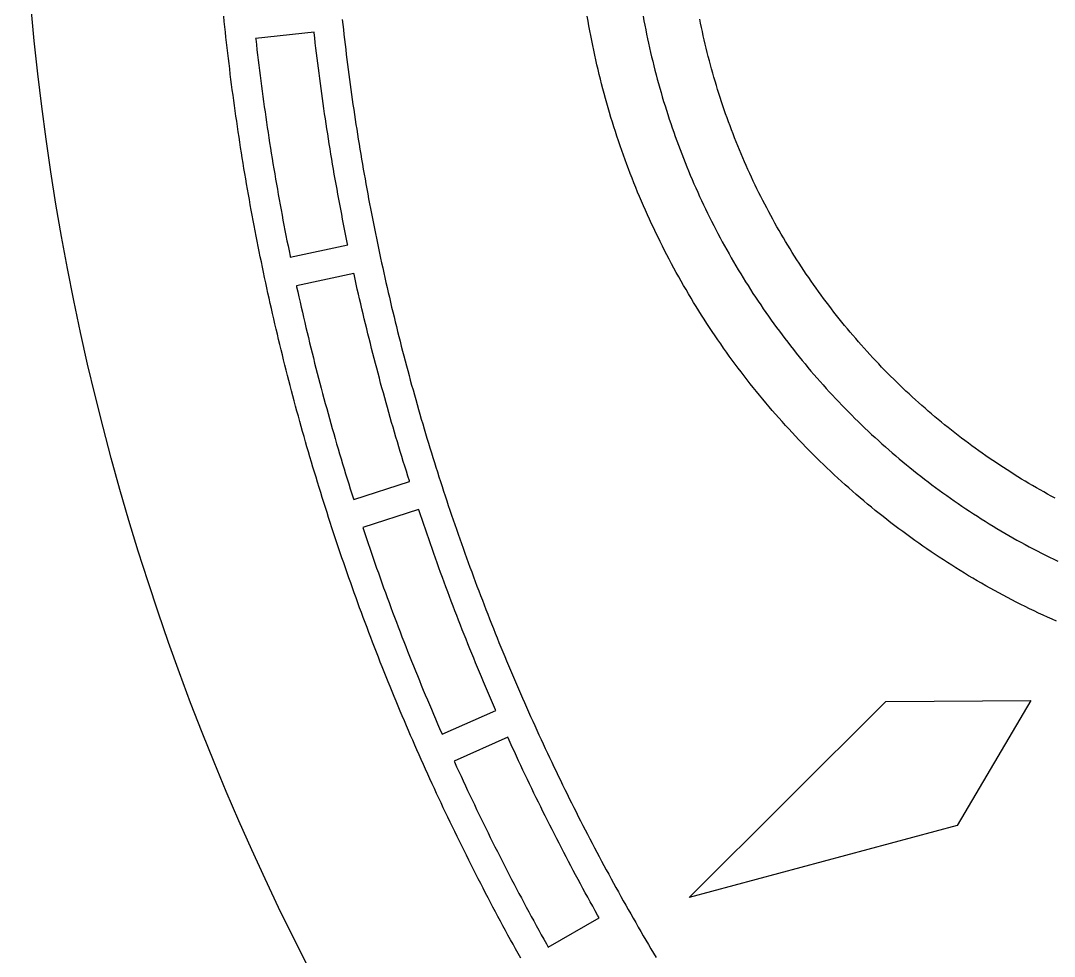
# Model space of a CAD drawing. Header units: millimetres. Extents: x -14.2 to 14.2, y -14.2 to 14.2.
# Drawn here: x -14.25 to -8.62, y -6.44 to -1.35 of the extents above; entities that cross this region are included whole.
import ezdxf

# ---------------------------------------------------------------- set-up
doc = ezdxf.new("R2010")
doc.units = ezdxf.units.MM
doc.layers.add('ALTIN', color=2, linetype='Continuous')
doc.layers.add('KESIM', color=1, linetype='Continuous')

msp = doc.modelspace()

# ---------------------------------------------------------------- linework, layer by layer
at = {"layer": 'ALTIN'}
for points in [[(-11.5257, -6.4547), (-11.5397, -6.4295), (-11.5537, -6.4043), (-11.5677, -6.3791), (-11.5816, -6.3539), (-11.5954, -6.3286), (-11.6092, -6.3033), (-11.6229, -6.2779), (-11.6366, -6.2526), (-11.6502, -6.2272), (-11.6637, -6.2017), (-11.6772, -6.1763), (-11.6907, -6.1508), (-11.7041, -6.1252), (-11.7174, -6.0997), (-11.7307, -6.0741), (-11.7439, -6.0485), (-11.7571, -6.0229), (-11.7702, -5.9972), (-11.7833, -5.9715), (-11.7963, -5.9458), (-11.8092, -5.9201), (-11.8221, -5.8943), (-11.8349, -5.8685), (-11.8477, -5.8426), (-11.8604, -5.8168), (-11.8731, -5.7909), (-11.8857, -5.765), (-11.8982, -5.739), (-11.9107, -5.7131), (-11.9232, -5.6871), (-11.9355, -5.661), (-11.9479, -5.635), (-11.9601, -5.6089), (-11.9723, -5.5828), (-11.9845, -5.5567), (-11.9966, -5.5305), (-12.0086, -5.5043), (-12.0206, -5.4781), (-12.0325, -5.4519), (-12.0444, -5.4256), (-12.0562, -5.3993), (-12.0679, -5.373), (-12.0796, -5.3467), (-12.0913, -5.3203), (-12.1028, -5.2939), (-12.1144, -5.2675), (-12.1258, -5.241), (-12.1372, -5.2146), (-12.1486, -5.1881), (-12.1599, -5.1616), (-12.1711, -5.135), (-12.1823, -5.1085), (-12.1934, -5.0819), (-12.2044, -5.0552), (-12.2154, -5.0286), (-12.2264, -5.0019), (-12.2373, -4.9753), (-12.2481, -4.9486), (-12.2589, -4.9218), (-12.2696, -4.8951), (-12.2802, -4.8683), (-12.2908, -4.8415), (-12.3013, -4.8147), (-12.3118, -4.7878), (-12.3222, -4.7609), (-12.3326, -4.734), (-12.3429, -4.7071), (-12.3531, -4.6802), (-12.3633, -4.6532), (-12.3734, -4.6262), (-12.3835, -4.5992), (-12.3935, -4.5722), (-12.4035, -4.5452), (-12.4133, -4.5181), (-12.4232, -4.491), (-12.4329, -4.4639), (-12.4426, -4.4367), (-12.4523, -4.4096), (-12.4619, -4.3824), (-12.4714, -4.3552), (-12.4809, -4.328), (-12.4903, -4.3008), (-12.4997, -4.2735), (-12.5089, -4.2462), (-12.5182, -4.2189), (-12.5274, -4.1916), (-12.5365, -4.1643), (-12.5455, -4.1369), (-12.5545, -4.1095), (-12.5635, -4.0821), (-12.5723, -4.0547), (-12.5811, -4.0273), (-12.5899, -3.9998), (-12.5986, -3.9723), (-12.6072, -3.9448), (-12.6158, -3.9173), (-12.6243, -3.8898), (-12.6328, -3.8622), (-12.6412, -3.8347), (-12.6495, -3.8071), (-12.6578, -3.7795), (-12.666, -3.7518), (-12.6742, -3.7242), (-12.6823, -3.6965), (-12.6903, -3.6689), (-12.6983, -3.6412), (-12.7062, -3.6135), (-12.714, -3.5857), (-12.7218, -3.558), (-12.7296, -3.5302), (-12.7372, -3.5024), (-12.7448, -3.4746), (-12.7524, -3.4468), (-12.7599, -3.419), (-12.7673, -3.3912), (-12.7747, -3.3633), (-12.782, -3.3354), (-12.7892, -3.3075), (-12.7964, -3.2796), (-12.8035, -3.2517), (-12.8106, -3.2237), (-12.8176, -3.1958), (-12.8245, -3.1678), (-12.8314, -3.1398), (-12.8382, -3.1118), (-12.845, -3.0838), (-12.8517, -3.0558), (-12.8583, -3.0277), (-12.8649, -2.9997), (-12.8714, -2.9716), (-12.8779, -2.9435), (-12.8843, -2.9154), (-12.8906, -2.8873), (-12.8969, -2.8592), (-12.9031, -2.831), (-12.9092, -2.8029), (-12.9153, -2.7747), (-12.9213, -2.7465), (-12.9273, -2.7183), (-12.9332, -2.6901), (-12.939, -2.6619), (-12.9448, -2.6337), (-12.9505, -2.6054), (-12.9562, -2.5771), (-12.9618, -2.5489), (-12.9673, -2.5206), (-12.9728, -2.4923), (-12.9782, -2.464), (-12.9835, -2.4357), (-12.9888, -2.4073), (-12.994, -2.379), (-12.9992, -2.3506), (-13.0043, -2.3223), (-13.0093, -2.2939), (-13.0143, -2.2655), (-13.0192, -2.2371), (-13.024, -2.2087), (-13.0288, -2.1803), (-13.0336, -2.1518), (-13.0382, -2.1234), (-13.0428, -2.095), (-13.0474, -2.0665), (-13.0518, -2.038), (-13.0563, -2.0095), (-13.0606, -1.9811), (-13.0649, -1.9526), (-13.0691, -1.9241), (-13.0733, -1.8955), (-13.0774, -1.867), (-13.0814, -1.8385), (-13.0854, -1.8099), (-13.0893, -1.7814), (-13.0932, -1.7528), (-13.097, -1.7243), (-13.1007, -1.6957), (-13.1044, -1.6671), (-13.108, -1.6385), (-13.1115, -1.6099), (-13.115, -1.5813), (-13.1184, -1.5527), (-13.1218, -1.524), (-13.1251, -1.4954), (-13.1283, -1.4668), (-13.1315, -1.4381), (-13.1346, -1.4095), (-13.1376, -1.3808), (-13.1406, -1.3522), (-13.1435, -1.3235)], [(-12.4982, -1.3412), (-12.4953, -1.3685), (-12.4923, -1.3957), (-12.4892, -1.423), (-12.4861, -1.4502), (-12.4829, -1.4774), (-12.4796, -1.5047), (-12.4763, -1.5319), (-12.4729, -1.5591), (-12.4695, -1.5863), (-12.466, -1.6135), (-12.4625, -1.6407), (-12.4589, -1.6679), (-12.4552, -1.6951), (-12.4515, -1.7222), (-12.4477, -1.7494), (-12.4438, -1.7766), (-12.4399, -1.8037), (-12.436, -1.8308), (-12.4319, -1.858), (-12.4278, -1.8851), (-12.4237, -1.9122), (-12.4195, -1.9393), (-12.4152, -1.9664), (-12.4109, -1.9935), (-12.4065, -2.0205), (-12.4021, -2.0476), (-12.3976, -2.0746), (-12.3931, -2.1017), (-12.3884, -2.1287), (-12.3838, -2.1557), (-12.379, -2.1828), (-12.3742, -2.2098), (-12.3694, -2.2368), (-12.3645, -2.2637), (-12.3595, -2.2907), (-12.3545, -2.3177), (-12.3494, -2.3446), (-12.3443, -2.3715), (-12.3391, -2.3985), (-12.3338, -2.4254), (-12.3285, -2.4523), (-12.3231, -2.4792), (-12.3177, -2.5061), (-12.3122, -2.5329), (-12.3066, -2.5598), (-12.301, -2.5866), (-12.2953, -2.6134), (-12.2896, -2.6403), (-12.2838, -2.6671), (-12.2779, -2.6939), (-12.272, -2.7206), (-12.2661, -2.7474), (-12.2601, -2.7742), (-12.254, -2.8009), (-12.2478, -2.8276), (-12.2416, -2.8543), (-12.2354, -2.881), (-12.2291, -2.9077), (-12.2227, -2.9344), (-12.2163, -2.9611), (-12.2098, -2.9877), (-12.2032, -3.0143), (-12.1966, -3.041), (-12.19, -3.0676), (-12.1832, -3.0941), (-12.1765, -3.1207), (-12.1696, -3.1473), (-12.1627, -3.1738), (-12.1558, -3.2003), (-12.1488, -3.2269), (-12.1417, -3.2534), (-12.1346, -3.2798), (-12.1274, -3.3063), (-12.1201, -3.3328), (-12.1128, -3.3592), (-12.1055, -3.3856), (-12.0981, -3.412), (-12.0906, -3.4384), (-12.0831, -3.4648), (-12.0755, -3.4911), (-12.0678, -3.5175), (-12.0601, -3.5438), (-12.0524, -3.5701), (-12.0445, -3.5964), (-12.0367, -3.6226), (-12.0287, -3.6489), (-12.0208, -3.6751), (-12.0127, -3.7013), (-12.0046, -3.7275), (-11.9964, -3.7537), (-11.9882, -3.7799), (-11.9799, -3.806), (-11.9716, -3.8321), (-11.9632, -3.8583), (-11.9548, -3.8843), (-11.9463, -3.9104), (-11.9377, -3.9365), (-11.9291, -3.9625), (-11.9204, -3.9885), (-11.9117, -4.0145), (-11.9029, -4.0405), (-11.8941, -4.0665), (-11.8852, -4.0924), (-11.8762, -4.1183), (-11.8672, -4.1442), (-11.8581, -4.1701), (-11.849, -4.196), (-11.8398, -4.2218), (-11.8306, -4.2476), (-11.8213, -4.2734), (-11.8119, -4.2992), (-11.8025, -4.325), (-11.7931, -4.3507), (-11.7835, -4.3764), (-11.774, -4.4021), (-11.7643, -4.4278), (-11.7546, -4.4534), (-11.7449, -4.4791), (-11.7351, -4.5047), (-11.7253, -4.5303), (-11.7153, -4.5558), (-11.7054, -4.5814), (-11.6953, -4.6069), (-11.6853, -4.6324), (-11.6751, -4.6579), (-11.6649, -4.6834), (-11.6547, -4.7088), (-11.6444, -4.7342), (-11.634, -4.7596), (-11.6236, -4.785), (-11.6132, -4.8103), (-11.6026, -4.8357), (-11.5921, -4.861), (-11.5814, -4.8862), (-11.5707, -4.9115), (-11.56, -4.9367), (-11.5492, -4.9619), (-11.5384, -4.9871), (-11.5274, -5.0123), (-11.5165, -5.0374), (-11.5055, -5.0625), (-11.4944, -5.0876), (-11.4833, -5.1127), (-11.4721, -5.1377), (-11.4608, -5.1627), (-11.4496, -5.1877), (-11.4382, -5.2127), (-11.4268, -5.2376), (-11.4154, -5.2626), (-11.4039, -5.2874), (-11.3923, -5.3123), (-11.3807, -5.3372), (-11.369, -5.362), (-11.3573, -5.3868), (-11.3455, -5.4115), (-11.3337, -5.4363), (-11.3218, -5.461), (-11.3098, -5.4857), (-11.2978, -5.5103), (-11.2858, -5.535), (-11.2737, -5.5596), (-11.2615, -5.5842), (-11.2493, -5.6087), (-11.2371, -5.6332), (-11.2247, -5.6577), (-11.2124, -5.6822), (-11.2, -5.7067), (-11.1875, -5.7311), (-11.1749, -5.7555), (-11.1624, -5.7798), (-11.1497, -5.8042), (-11.137, -5.8285), (-11.1243, -5.8528), (-11.1115, -5.877), (-11.0987, -5.9013), (-11.0858, -5.9255), (-11.0728, -5.9496), (-11.0598, -5.9738), (-11.0467, -5.9979), (-11.0336, -6.022), (-11.0205, -6.046), (-11.0072, -6.0701), (-10.994, -6.0941), (-10.9806, -6.118), (-10.9673, -6.142), (-10.9538, -6.1659), (-10.9404, -6.1898), (-10.9268, -6.2136), (-10.9133, -6.2374), (-10.8996, -6.2612), (-10.8859, -6.285), (-10.8722, -6.3087), (-10.8584, -6.3324), (-10.8446, -6.3561), (-10.8307, -6.3798), (-10.8167, -6.4034), (-10.8027, -6.427), (-10.7887, -6.4505)], [(-8.607, -4.6195), (-8.6316, -4.6085), (-8.6562, -4.5974), (-8.6807, -4.586), (-8.7052, -4.5746), (-8.7295, -4.563), (-8.7538, -4.5512), (-8.7781, -4.5393), (-8.8022, -4.5272), (-8.8263, -4.515), (-8.8503, -4.5026), (-8.8742, -4.4901), (-8.8981, -4.4775), (-8.9219, -4.4647), (-8.9455, -4.4517), (-8.9692, -4.4386), (-8.9927, -4.4254), (-9.0161, -4.412), (-9.0395, -4.3985), (-9.0628, -4.3848), (-9.086, -4.371), (-9.1091, -4.3571), (-9.1321, -4.343), (-9.1551, -4.3287), (-9.1779, -4.3144), (-9.2007, -4.2999), (-9.2234, -4.2852), (-9.2459, -4.2704), (-9.2684, -4.2555), (-9.2908, -4.2404), (-9.3132, -4.2252), (-9.3354, -4.2099), (-9.3575, -4.1944), (-9.3795, -4.1788), (-9.4014, -4.163), (-9.4233, -4.1471), (-9.445, -4.1311), (-9.4666, -4.115), (-9.4882, -4.0987), (-9.5096, -4.0823), (-9.531, -4.0657), (-9.5522, -4.0491), (-9.5733, -4.0323), (-9.5943, -4.0153), (-9.6153, -3.9983), (-9.6361, -3.9811), (-9.6568, -3.9638), (-9.6774, -3.9463), (-9.6979, -3.9287), (-9.7183, -3.911), (-9.7386, -3.8932), (-9.7587, -3.8753), (-9.7788, -3.8572), (-9.7987, -3.839), (-9.8186, -3.8207), (-9.8383, -3.8023), (-9.8579, -3.7837), (-9.8774, -3.765), (-9.8968, -3.7462), (-9.9161, -3.7273), (-9.9352, -3.7083), (-9.9542, -3.6891), (-9.9731, -3.6699), (-9.9919, -3.6505), (-10.0106, -3.631), (-10.0292, -3.6114), (-10.0476, -3.5917), (-10.0659, -3.5718), (-10.0841, -3.5519), (-10.1022, -3.5318), (-10.1201, -3.5116), (-10.138, -3.4914), (-10.1557, -3.471), (-10.1732, -3.4505), (-10.1907, -3.4299), (-10.208, -3.4092), (-10.2252, -3.3883), (-10.2422, -3.3674), (-10.2592, -3.3464), (-10.276, -3.3253), (-10.2927, -3.304), (-10.3092, -3.2827), (-10.3256, -3.2613), (-10.3419, -3.2397), (-10.358, -3.2181), (-10.3741, -3.1964), (-10.3899, -3.1745), (-10.4057, -3.1526), (-10.4213, -3.1306), (-10.4368, -3.1085), (-10.4521, -3.0862), (-10.4673, -3.0639), (-10.4824, -3.0415), (-10.4973, -3.019), (-10.5121, -2.9964), (-10.5268, -2.9738), (-10.5413, -2.951), (-10.5557, -2.9282), (-10.5699, -2.9052), (-10.584, -2.8822), (-10.5979, -2.8591), (-10.6117, -2.8359), (-10.6254, -2.8126), (-10.6389, -2.7892), (-10.6523, -2.7658), (-10.6656, -2.7422), (-10.6786, -2.7186), (-10.6916, -2.6949), (-10.7044, -2.6712), (-10.717, -2.6473), (-10.7295, -2.6234), (-10.7419, -2.5994), (-10.7541, -2.5753), (-10.7662, -2.5512), (-10.7781, -2.5269), (-10.7899, -2.5026), (-10.8015, -2.4783), (-10.813, -2.4538), (-10.8243, -2.4293), (-10.8354, -2.4047), (-10.8465, -2.3801), (-10.8573, -2.3554), (-10.868, -2.3306), (-10.8786, -2.3057), (-10.889, -2.2808), (-10.8993, -2.2558), (-10.9094, -2.2308), (-10.9193, -2.2057), (-10.9291, -2.1806), (-10.9387, -2.1553), (-10.9482, -2.1301), (-10.9576, -2.1047), (-10.9667, -2.0793), (-10.9757, -2.0539), (-10.9846, -2.0284), (-10.9933, -2.0028), (-11.0019, -1.9772), (-11.0102, -1.9516), (-11.0185, -1.9258), (-11.0266, -1.9001), (-11.0345, -1.8743), (-11.0422, -1.8484), (-11.0498, -1.8225), (-11.0573, -1.7966), (-11.0645, -1.7706), (-11.0717, -1.7445), (-11.0786, -1.7184), (-11.0854, -1.6923), (-11.0921, -1.6661), (-11.0986, -1.6399), (-11.1049, -1.6137), (-11.111, -1.5874), (-11.117, -1.5611), (-11.1229, -1.5347), (-11.1285, -1.5083), (-11.134, -1.4819), (-11.1394, -1.4554), (-11.1446, -1.4289), (-11.1496, -1.4024), (-11.1545, -1.3758), (-11.1592, -1.3492), (-11.1637, -1.3226)], [(-10.8592, -1.3227), (-10.8547, -1.3475), (-10.85, -1.3722), (-10.8452, -1.3969), (-10.8402, -1.4215), (-10.835, -1.4462), (-10.8297, -1.4708), (-10.8243, -1.4953), (-10.8187, -1.5199), (-10.813, -1.5444), (-10.8071, -1.5688), (-10.8011, -1.5932), (-10.7949, -1.6176), (-10.7885, -1.642), (-10.7821, -1.6663), (-10.7754, -1.6905), (-10.7686, -1.7148), (-10.7617, -1.7389), (-10.7546, -1.7631), (-10.7474, -1.7872), (-10.74, -1.8112), (-10.7325, -1.8352), (-10.7248, -1.8592), (-10.717, -1.8831), (-10.709, -1.907), (-10.7009, -1.9308), (-10.6927, -1.9546), (-10.6843, -1.9783), (-10.6757, -2.0019), (-10.667, -2.0255), (-10.6582, -2.0491), (-10.6492, -2.0726), (-10.6401, -2.096), (-10.6308, -2.1194), (-10.6214, -2.1427), (-10.6118, -2.166), (-10.6021, -2.1892), (-10.5923, -2.2124), (-10.5823, -2.2355), (-10.5722, -2.2585), (-10.5619, -2.2815), (-10.5515, -2.3044), (-10.541, -2.3272), (-10.5303, -2.35), (-10.5195, -2.3727), (-10.5085, -2.3953), (-10.4974, -2.4179), (-10.4862, -2.4404), (-10.4748, -2.4629), (-10.4633, -2.4852), (-10.4516, -2.5075), (-10.4398, -2.5297), (-10.4279, -2.5519), (-10.4158, -2.574), (-10.4036, -2.596), (-10.3913, -2.6179), (-10.3788, -2.6398), (-10.3662, -2.6615), (-10.3535, -2.6832), (-10.3406, -2.7048), (-10.3276, -2.7264), (-10.3145, -2.7478), (-10.3012, -2.7692), (-10.2878, -2.7905), (-10.2743, -2.8117), (-10.2607, -2.8328), (-10.2469, -2.8539), (-10.233, -2.8749), (-10.2189, -2.8957), (-10.2047, -2.9165), (-10.1905, -2.9372), (-10.176, -2.9578), (-10.1615, -2.9784), (-10.1468, -2.9988), (-10.132, -3.0191), (-10.1171, -3.0394), (-10.102, -3.0595), (-10.0869, -3.0796), (-10.0716, -3.0996), (-10.0562, -3.1195), (-10.0406, -3.1393), (-10.025, -3.1589), (-10.0092, -3.1785), (-9.9933, -3.198), (-9.9773, -3.2174), (-9.9611, -3.2367), (-9.9449, -3.2559), (-9.9285, -3.275), (-9.912, -3.294), (-9.8954, -3.3129), (-9.8787, -3.3317), (-9.8618, -3.3504), (-9.8449, -3.369), (-9.8278, -3.3875), (-9.8106, -3.4059), (-9.7933, -3.4241), (-9.7759, -3.4423), (-9.7584, -3.4604), (-9.7408, -3.4783), (-9.7231, -3.4962), (-9.7052, -3.5139), (-9.6873, -3.5315), (-9.6692, -3.549), (-9.651, -3.5664), (-9.6328, -3.5837), (-9.6144, -3.6009), (-9.5959, -3.618), (-9.5773, -3.6349), (-9.5586, -3.6518), (-9.5398, -3.6685), (-9.5209, -3.6851), (-9.5019, -3.7016), (-9.4828, -3.7179), (-9.4636, -3.7342), (-9.4443, -3.7503), (-9.4249, -3.7664), (-9.4055, -3.7823), (-9.3859, -3.798), (-9.3662, -3.8137), (-9.3464, -3.8292), (-9.3265, -3.8447), (-9.3065, -3.8599), (-9.2865, -3.8751), (-9.2663, -3.8902), (-9.246, -3.9051), (-9.2257, -3.9199), (-9.2053, -3.9346), (-9.1847, -3.9491), (-9.1641, -3.9635), (-9.1434, -3.9778), (-9.1226, -3.992), (-9.1018, -4.006), (-9.0808, -4.02), (-9.0598, -4.0337), (-9.0386, -4.0474), (-9.0174, -4.0609), (-8.9961, -4.0743), (-8.9748, -4.0876), (-8.9533, -4.1007), (-8.9318, -4.1137), (-8.9101, -4.1266), (-8.8884, -4.1393), (-8.8667, -4.1519), (-8.8448, -4.1644), (-8.8229, -4.1767), (-8.8009, -4.1889), (-8.7788, -4.201), (-8.7567, -4.2129), (-8.7344, -4.2247), (-8.7121, -4.2363), (-8.6898, -4.2479), (-8.6673, -4.2592), (-8.6448, -4.2705), (-8.6223, -4.2816), (-8.5996, -4.2925)]]:
    msp.add_lwpolyline(points, dxfattribs=at)
for points in [[(-12.4961, -2.429), (-12.5014, -2.4017), (-12.5066, -2.3745), (-12.5117, -2.3472), (-12.5168, -2.3199), (-12.5219, -2.2925), (-12.5268, -2.2652), (-12.5318, -2.2379), (-12.5366, -2.2105), (-12.5414, -2.1832), (-12.5461, -2.1558), (-12.5508, -2.1284), (-12.5554, -2.1011), (-12.56, -2.0737), (-12.5645, -2.0463), (-12.5689, -2.0188), (-12.5733, -1.9914), (-12.5776, -1.964), (-12.5818, -1.9365), (-12.586, -1.9091), (-12.5902, -1.8816), (-12.5942, -1.8541), (-12.5983, -1.8267), (-12.6022, -1.7992), (-12.6061, -1.7717), (-12.6099, -1.7442), (-12.6137, -1.7167), (-12.6174, -1.6891), (-12.6211, -1.6616), (-12.6247, -1.6341), (-12.6282, -1.6065), (-12.6317, -1.579), (-12.6351, -1.5514), (-12.6385, -1.5238), (-12.6418, -1.4963), (-12.645, -1.4687), (-12.6482, -1.4411), (-12.6513, -1.4135), (-12.6516, -1.4102), (-12.9699, -1.4436), (-12.9693, -1.449), (-12.9661, -1.4773), (-12.9629, -1.5056), (-12.9595, -1.5339), (-12.9562, -1.5621), (-12.9527, -1.5904), (-12.9492, -1.6186), (-12.9457, -1.6469), (-12.942, -1.6751), (-12.9384, -1.7034), (-12.9346, -1.7316), (-12.9308, -1.7598), (-12.9269, -1.788), (-12.923, -1.8162), (-12.919, -1.8444), (-12.915, -1.8726), (-12.9108, -1.9008), (-12.9067, -1.9289), (-12.9024, -1.9571), (-12.8981, -1.9852), (-12.8938, -2.0133), (-12.8893, -2.0415), (-12.8848, -2.0696), (-12.8803, -2.0977), (-12.8757, -2.1258), (-12.871, -2.1539), (-12.8663, -2.1819), (-12.8615, -2.21), (-12.8567, -2.2381), (-12.8517, -2.2661), (-12.8468, -2.2941), (-12.8417, -2.3222), (-12.8366, -2.3502), (-12.8315, -2.3782), (-12.8263, -2.4062), (-12.821, -2.4341), (-12.8156, -2.4621), (-12.8102, -2.4901), (-12.8048, -2.518), (-12.7992, -2.5459), (-12.7937, -2.5738), (-12.788, -2.6018), (-12.7823, -2.6296), (-12.7812, -2.6349), (-12.4682, -2.5684), (-12.4689, -2.5652), (-12.4744, -2.538), (-12.4799, -2.5107), (-12.4854, -2.4835), (-12.4908, -2.4563)], [(-12.1738, -3.7219), (-12.1819, -3.6953), (-12.1899, -3.6687), (-12.1979, -3.6421), (-12.2058, -3.6155), (-12.2136, -3.5889), (-12.2214, -3.5622), (-12.2292, -3.5356), (-12.2369, -3.5089), (-12.2445, -3.4822), (-12.2521, -3.4554), (-12.2596, -3.4287), (-12.267, -3.4019), (-12.2744, -3.3752), (-12.2817, -3.3484), (-12.289, -3.3216), (-12.2962, -3.2948), (-12.3034, -3.2679), (-12.3105, -3.2411), (-12.3175, -3.2142), (-12.3245, -3.1873), (-12.3314, -3.1604), (-12.3383, -3.1335), (-12.3451, -3.1066), (-12.3519, -3.0797), (-12.3586, -3.0527), (-12.3652, -3.0257), (-12.3718, -2.9988), (-12.3783, -2.9718), (-12.3847, -2.9447), (-12.3911, -2.9177), (-12.3975, -2.8907), (-12.4037, -2.8636), (-12.4099, -2.8366), (-12.4161, -2.8095), (-12.4222, -2.7824), (-12.4282, -2.7553), (-12.4342, -2.7282), (-12.4349, -2.7249), (-12.7479, -2.7914), (-12.7468, -2.7967), (-12.7407, -2.8245), (-12.7345, -2.8523), (-12.7282, -2.8801), (-12.7219, -2.9079), (-12.7155, -2.9356), (-12.7091, -2.9633), (-12.7026, -2.9911), (-12.696, -3.0188), (-12.6894, -3.0465), (-12.6828, -3.0741), (-12.676, -3.1018), (-12.6692, -3.1294), (-12.6624, -3.1571), (-12.6554, -3.1847), (-12.6485, -3.2123), (-12.6414, -3.2399), (-12.6343, -3.2675), (-12.6272, -3.295), (-12.6199, -3.3226), (-12.6127, -3.3501), (-12.6053, -3.3776), (-12.5979, -3.4051), (-12.5905, -3.4326), (-12.583, -3.46), (-12.5754, -3.4875), (-12.5677, -3.5149), (-12.56, -3.5423), (-12.5523, -3.5697), (-12.5445, -3.5971), (-12.5366, -3.6244), (-12.5287, -3.6518), (-12.5207, -3.6791), (-12.5126, -3.7064), (-12.5045, -3.7337), (-12.4963, -3.761), (-12.4881, -3.7882), (-12.4798, -3.8155), (-12.4714, -3.8427), (-12.463, -3.8699), (-12.4545, -3.897), (-12.446, -3.9242), (-12.4374, -3.9514), (-12.4358, -3.9565), (-12.1314, -3.8576), (-12.1324, -3.8545), (-12.1408, -3.828), (-12.1491, -3.8015), (-12.1574, -3.775), (-12.1656, -3.7484)], [(-11.718, -4.974), (-11.7289, -4.9484), (-11.7396, -4.9228), (-11.7503, -4.8972), (-11.761, -4.8716), (-11.7716, -4.8459), (-11.7821, -4.8202), (-11.7926, -4.7945), (-11.8031, -4.7687), (-11.8134, -4.743), (-11.8237, -4.7172), (-11.834, -4.6914), (-11.8442, -4.6656), (-11.8544, -4.6397), (-11.8645, -4.6138), (-11.8745, -4.5879), (-11.8845, -4.562), (-11.8944, -4.5361), (-11.9043, -4.5101), (-11.9141, -4.4841), (-11.9238, -4.4581), (-11.9335, -4.4321), (-11.9432, -4.4061), (-11.9528, -4.38), (-11.9623, -4.3539), (-11.9718, -4.3278), (-11.9812, -4.3017), (-11.9905, -4.2755), (-11.9998, -4.2494), (-12.0091, -4.2232), (-12.0183, -4.197), (-12.0274, -4.1707), (-12.0365, -4.1445), (-12.0455, -4.1182), (-12.0544, -4.0919), (-12.0633, -4.0656), (-12.0722, -4.0393), (-12.0809, -4.0129), (-12.082, -4.0098), (-12.3863, -4.1087), (-12.3846, -4.1138), (-12.3756, -4.1408), (-12.3666, -4.1678), (-12.3574, -4.1948), (-12.3483, -4.2217), (-12.339, -4.2487), (-12.3297, -4.2756), (-12.3204, -4.3025), (-12.3109, -4.3293), (-12.3015, -4.3562), (-12.2919, -4.383), (-12.2823, -4.4098), (-12.2727, -4.4366), (-12.263, -4.4634), (-12.2532, -4.4901), (-12.2434, -4.5168), (-12.2335, -4.5435), (-12.2236, -4.5702), (-12.2136, -4.5969), (-12.2035, -4.6235), (-12.1934, -4.6501), (-12.1832, -4.6767), (-12.173, -4.7033), (-12.1627, -4.7298), (-12.1524, -4.7563), (-12.1419, -4.7828), (-12.1315, -4.8093), (-12.121, -4.8358), (-12.1104, -4.8622), (-12.0997, -4.8886), (-12.0891, -4.915), (-12.0783, -4.9414), (-12.0675, -4.9677), (-12.0566, -4.994), (-12.0457, -5.0203), (-12.0347, -5.0466), (-12.0237, -5.0728), (-12.0126, -5.099), (-12.0014, -5.1252), (-11.9902, -5.1514), (-11.979, -5.1776), (-11.9676, -5.2037), (-11.9563, -5.2298), (-11.9541, -5.2347), (-11.6617, -5.1046), (-11.6631, -5.1015), (-11.6742, -5.0761), (-11.6852, -5.0506), (-11.6962, -5.0251), (-11.7071, -4.9996)], [(-8.7469, -5.05), (-9.1477, -5.7317), (-10.6088, -6.125), (-9.5377, -5.0563)], [(-11.1741, -6.0986), (-11.1873, -6.0742), (-11.2006, -6.0498), (-11.2137, -6.0254), (-11.2269, -6.0009), (-11.2399, -5.9764), (-11.2529, -5.9518), (-11.2659, -5.9273), (-11.2788, -5.9027), (-11.2916, -5.8781), (-11.3044, -5.8534), (-11.3172, -5.8287), (-11.3299, -5.804), (-11.3425, -5.7793), (-11.3551, -5.7545), (-11.3676, -5.7298), (-11.3801, -5.7049), (-11.3925, -5.6801), (-11.4049, -5.6552), (-11.4172, -5.6303), (-11.4294, -5.6054), (-11.4416, -5.5805), (-11.4538, -5.5555), (-11.4659, -5.5305), (-11.4779, -5.5055), (-11.4899, -5.4804), (-11.5018, -5.4553), (-11.5137, -5.4302), (-11.5255, -5.4051), (-11.5373, -5.3799), (-11.549, -5.3547), (-11.5607, -5.3295), (-11.5723, -5.3043), (-11.5838, -5.279), (-11.5953, -5.2538), (-11.5967, -5.2507), (-11.889, -5.3809), (-11.8868, -5.3858), (-11.875, -5.4117), (-11.8632, -5.4376), (-11.8513, -5.4635), (-11.8393, -5.4894), (-11.8273, -5.5152), (-11.8153, -5.541), (-11.8031, -5.5667), (-11.791, -5.5925), (-11.7787, -5.6182), (-11.7665, -5.6439), (-11.7541, -5.6695), (-11.7417, -5.6951), (-11.7293, -5.7207), (-11.7168, -5.7463), (-11.7042, -5.7719), (-11.6916, -5.7974), (-11.6789, -5.8229), (-11.6662, -5.8483), (-11.6534, -5.8738), (-11.6405, -5.8992), (-11.6276, -5.9246), (-11.6147, -5.9499), (-11.6017, -5.9753), (-11.5886, -6.0006), (-11.5755, -6.0258), (-11.5623, -6.0511), (-11.5491, -6.0763), (-11.5358, -6.1015), (-11.5225, -6.1266), (-11.5091, -6.1517), (-11.4956, -6.1768), (-11.4821, -6.2019), (-11.4686, -6.2269), (-11.455, -6.2519), (-11.4413, -6.2769), (-11.4276, -6.3018), (-11.4138, -6.3268), (-11.4, -6.3517), (-11.3861, -6.3765), (-11.3759, -6.3947), (-11.0987, -6.2347), (-11.1069, -6.2201), (-11.1204, -6.1959), (-11.1339, -6.1716), (-11.1473, -6.1473), (-11.1607, -6.123)]]:
    msp.add_lwpolyline(points, close=True, dxfattribs=at)
at = {"layer": 'KESIM'}
msp.add_lwpolyline([(-8.6152, -3.9483), (-8.6358, -3.9373), (-8.6562, -3.9261), (-8.6766, -3.9148), (-8.6969, -3.9033), (-8.7172, -3.8918), (-8.7374, -3.8801), (-8.7575, -3.8683), (-8.7775, -3.8564), (-8.7975, -3.8443), (-8.8174, -3.8322), (-8.8372, -3.8199), (-8.8569, -3.8075), (-8.8766, -3.7949), (-8.8962, -3.7823), (-8.9157, -3.7695), (-8.9351, -3.7566), (-8.9544, -3.7436), (-8.9737, -3.7305), (-8.9929, -3.7172), (-9.012, -3.7038), (-9.031, -3.6904), (-9.05, -3.6768), (-9.0688, -3.663), (-9.0876, -3.6492), (-9.1063, -3.6353), (-9.1249, -3.6212), (-9.1434, -3.607), (-9.1618, -3.5927), (-9.1802, -3.5783), (-9.1984, -3.5638), (-9.2166, -3.5492), (-9.2346, -3.5345), (-9.2526, -3.5196), (-9.2705, -3.5047), (-9.2883, -3.4896), (-9.306, -3.4744), (-9.3236, -3.4591), (-9.3411, -3.4437), (-9.3585, -3.4282), (-9.3759, -3.4126), (-9.3931, -3.3969), (-9.4102, -3.3811), (-9.4273, -3.3652), (-9.4442, -3.3492), (-9.461, -3.333), (-9.4778, -3.3168), (-9.4944, -3.3005), (-9.5109, -3.284), (-9.5274, -3.2675), (-9.5437, -3.2508), (-9.5599, -3.2341), (-9.5761, -3.2173), (-9.5921, -3.2003), (-9.608, -3.1833), (-9.6238, -3.1662), (-9.6395, -3.1489), (-9.6552, -3.1316), (-9.6707, -3.1142), (-9.686, -3.0967), (-9.7013, -3.0791), (-9.7165, -3.0614), (-9.7316, -3.0436), (-9.7465, -3.0257), (-9.7614, -3.0077), (-9.7761, -2.9896), (-9.7907, -2.9715), (-9.8052, -2.9532), (-9.8197, -2.9349), (-9.8339, -2.9165), (-9.8481, -2.898), (-9.8622, -2.8794), (-9.8761, -2.8607), (-9.89, -2.8419), (-9.9037, -2.823), (-9.9173, -2.8041), (-9.9308, -2.7851), (-9.9441, -2.766), (-9.9574, -2.7468), (-9.9705, -2.7275), (-9.9835, -2.7082), (-9.9964, -2.6888), (-10.0092, -2.6693), (-10.0218, -2.6497), (-10.0344, -2.63), (-10.0468, -2.6103), (-10.0591, -2.5905), (-10.0713, -2.5706), (-10.0833, -2.5506), (-10.0952, -2.5306), (-10.107, -2.5105), (-10.1187, -2.4903), (-10.1303, -2.47), (-10.1417, -2.4497), (-10.153, -2.4293), (-10.1642, -2.4089), (-10.1752, -2.3883), (-10.1862, -2.3677), (-10.197, -2.3471), (-10.2076, -2.3263), (-10.2182, -2.3055), (-10.2286, -2.2847), (-10.2389, -2.2638), (-10.2491, -2.2428), (-10.2591, -2.2217), (-10.269, -2.2006), (-10.2788, -2.1794), (-10.2884, -2.1582), (-10.2979, -2.1369), (-10.3073, -2.1156), (-10.3166, -2.0942), (-10.3257, -2.0727), (-10.3347, -2.0512), (-10.3435, -2.0296), (-10.3523, -2.008), (-10.3608, -1.9863), (-10.3693, -1.9646), (-10.3776, -1.9428), (-10.3858, -1.921), (-10.3939, -1.8991), (-10.4018, -1.8772), (-10.4096, -1.8552), (-10.4172, -1.8332), (-10.4248, -1.8111), (-10.4321, -1.789), (-10.4394, -1.7668), (-10.4465, -1.7446), (-10.4535, -1.7224), (-10.4603, -1.7001), (-10.467, -1.6778), (-10.4736, -1.6554), (-10.48, -1.633), (-10.4863, -1.6105), (-10.4924, -1.588), (-10.4984, -1.5655), (-10.5043, -1.5429), (-10.5101, -1.5203), (-10.5156, -1.4977), (-10.5211, -1.475), (-10.5264, -1.4523), (-10.5316, -1.4296), (-10.5366, -1.4068), (-10.5415, -1.384), (-10.5463, -1.3612), (-10.5509, -1.3384)], dxfattribs=at)
msp.add_circle((0, 0), 14.25, dxfattribs=at)

doc.saveas('drawing.dxf')
